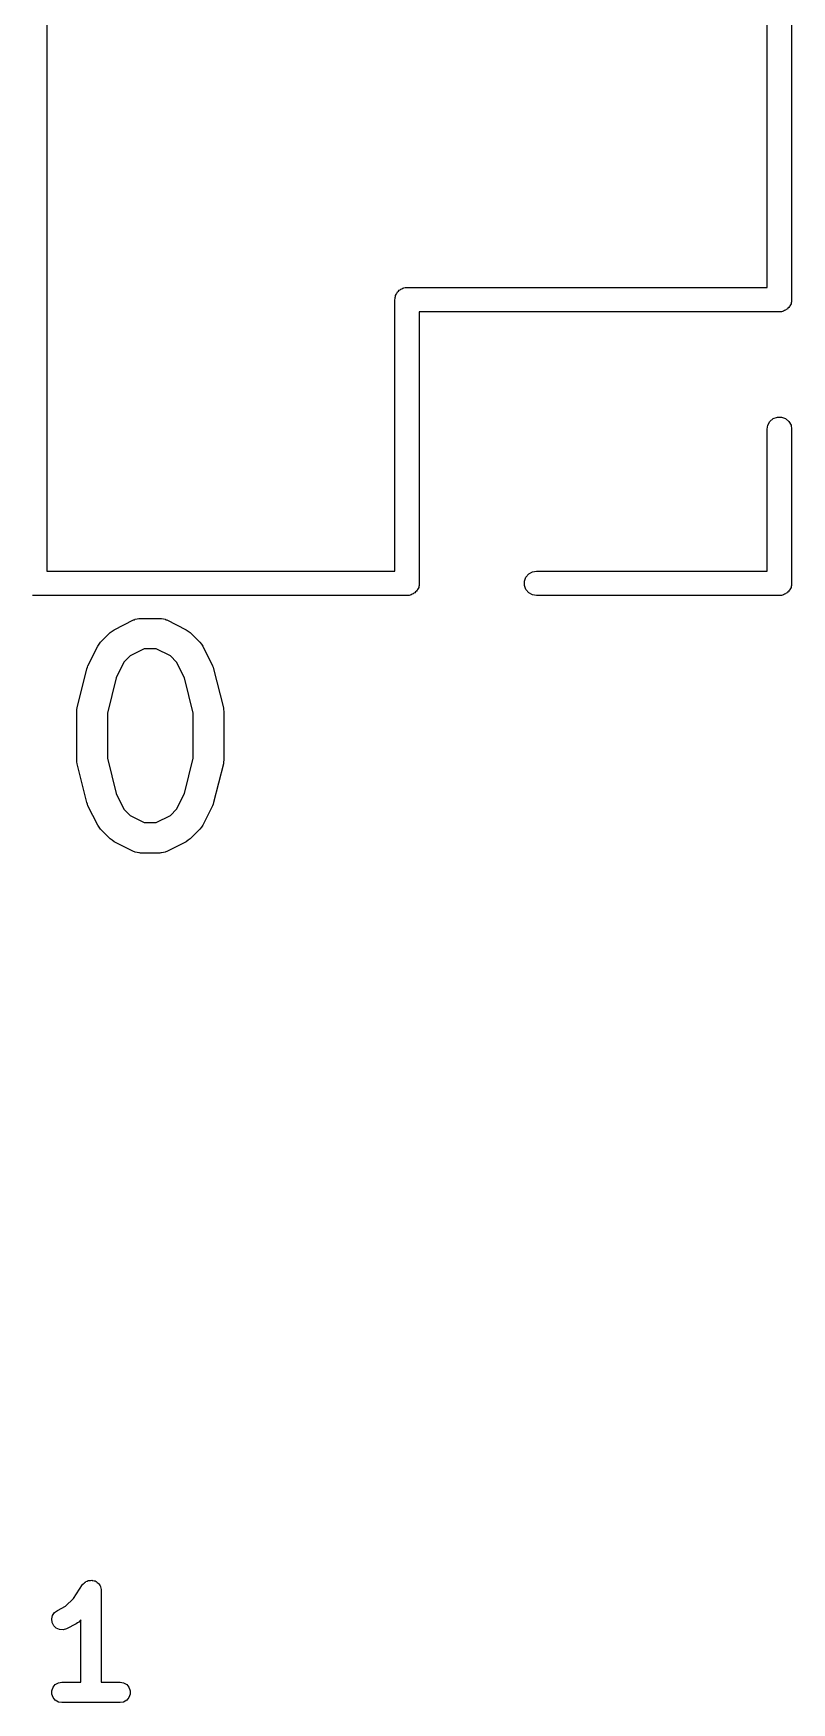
# Model space of a CAD drawing. Extents: x 83.4 to 168.1, y -157.3 to -85.4.
# Drawn here: x 140.99 to 144.71, y -102.55 to -94.37 of the extents above; entities that cross this region are included whole.
import ezdxf

# ---------------------------------------------------------------- set-up
doc = ezdxf.new("R2010")
doc.units = 0
doc.header["$MEASUREMENT"] = 0
doc.layers.add('BLACK', color=7, linetype='CONTINUOUS')

msp = doc.modelspace()

# ---------------------------------------------------------------- linework, layer by layer
at = {"layer": 'Black'}
for p, q in [((144.585, -95.6141), (144.585, -90.5341)), ((144.705, -90.4741), (144.705, -95.6741)), ((141.055, -93.9631), (141.055, -97.0041)), ((142.79, -95.6221), (142.795, -95.6203)), ((142.795, -95.6203), (142.8, -95.6177)), ((142.8, -95.6177), (142.805, -95.6168)), ((142.805, -95.6168), (142.81, -95.615)), ((142.81, -95.615), (142.815, -95.615)), ((142.815, -95.615), (142.82, -95.6141)), ((142.82, -95.6141), (144.585, -95.6141)), ((142.76, -95.6741), (142.761, -95.6689)), ((142.76, -97.0041), (142.76, -95.6741)), ((142.761, -95.6637), (142.763, -95.6587)), ((142.761, -95.6689), (142.761, -95.6637)), ((142.763, -95.6587), (142.764, -95.6536)), ((142.764, -95.6536), (142.767, -95.649)), ((142.767, -95.649), (142.768, -95.6441)), ((142.768, -95.6441), (142.772, -95.6401)), ((142.772, -95.6401), (142.774, -95.6355)), ((142.774, -95.6355), (142.778, -95.6321)), ((142.778, -95.6321), (142.782, -95.6281)), ((142.782, -95.6281), (142.786, -95.6255)), ((142.786, -95.6255), (142.79, -95.6221)), ((144.699, -95.6992), (144.697, -95.7041)), ((144.702, -95.6946), (144.699, -95.6992)), ((144.703, -95.6894), (144.702, -95.6946)), ((144.704, -95.6845), (144.703, -95.6894)), ((144.705, -95.6741), (144.704, -95.6793)), ((144.704, -95.6793), (144.704, -95.6845)), ((144.645, -95.7341), (142.88, -95.7341)), ((142.88, -95.7341), (142.88, -97.0641)), ((144.65, -95.7332), (144.645, -95.7341)), ((144.656, -95.7332), (144.65, -95.7332)), ((144.661, -95.7314), (144.656, -95.7332)), ((144.666, -95.7305), (144.661, -95.7314)), ((144.67, -95.7278), (144.666, -95.7305)), ((144.675, -95.726), (144.67, -95.7278)), ((144.679, -95.7227), (144.675, -95.726)), ((144.684, -95.72), (144.679, -95.7227)), ((144.687, -95.716), (144.684, -95.72)), ((144.691, -95.7127), (144.687, -95.716)), ((144.694, -95.7081), (144.691, -95.7127)), ((144.697, -95.7041), (144.694, -95.7081)), ((144.589, -96.2886), (144.599, -96.2705)), ((144.599, -96.2705), (144.615, -96.2571)), ((144.615, -96.2571), (144.635, -96.25)), ((144.635, -96.25), (144.656, -96.25)), ((144.656, -96.25), (144.675, -96.2571)), ((144.675, -96.2571), (144.691, -96.2705)), ((144.691, -96.2705), (144.702, -96.2886)), ((144.585, -96.3091), (144.589, -96.2886)), ((144.585, -97.0041), (144.585, -96.3091)), ((144.702, -96.2886), (144.705, -96.3091)), ((144.705, -96.3091), (144.705, -97.0641)), ((141.055, -97.0041), (142.76, -97.0041)), ((143.417, -97.0181), (143.435, -97.0077)), ((143.435, -97.0077), (143.455, -97.0041)), ((143.455, -97.0041), (144.585, -97.0041)), ((142.872, -97.0941), (142.869, -97.0981)), ((142.874, -97.0892), (142.872, -97.0941)), ((142.877, -97.0846), (142.874, -97.0892)), ((142.878, -97.0794), (142.877, -97.0846)), ((142.879, -97.0745), (142.878, -97.0794)), ((142.88, -97.0641), (142.879, -97.0693)), ((142.879, -97.0693), (142.879, -97.0745)), ((143.396, -97.0537), (143.403, -97.0341)), ((143.396, -97.0745), (143.396, -97.0537)), ((143.403, -97.0941), (143.396, -97.0745)), ((143.403, -97.0341), (143.417, -97.0181)), ((143.417, -97.11), (143.403, -97.0941)), ((144.697, -97.0941), (144.694, -97.0981)), ((144.699, -97.0892), (144.697, -97.0941)), ((144.702, -97.0846), (144.699, -97.0892)), ((144.703, -97.0794), (144.702, -97.0846)), ((144.704, -97.0745), (144.703, -97.0794)), ((144.705, -97.0641), (144.704, -97.0693)), ((144.704, -97.0693), (144.704, -97.0745)), ((140.99, -97.1232), (140.985, -97.1232)), ((140.995, -97.1241), (140.99, -97.1232)), ((142.82, -97.1241), (140.995, -97.1241)), ((142.825, -97.1232), (142.82, -97.1241)), ((142.831, -97.1232), (142.825, -97.1232)), ((142.836, -97.1214), (142.831, -97.1232)), ((142.841, -97.1205), (142.836, -97.1214)), ((142.845, -97.1178), (142.841, -97.1205)), ((142.85, -97.116), (142.845, -97.1178)), ((142.854, -97.1127), (142.85, -97.116)), ((142.859, -97.11), (142.854, -97.1127)), ((142.862, -97.106), (142.859, -97.11)), ((142.866, -97.1027), (142.862, -97.106)), ((142.869, -97.0981), (142.866, -97.1027)), ((143.435, -97.1205), (143.417, -97.11)), ((143.455, -97.1241), (143.435, -97.1205)), ((144.645, -97.1241), (143.455, -97.1241)), ((144.65, -97.1232), (144.645, -97.1241)), ((144.656, -97.1232), (144.65, -97.1232)), ((144.661, -97.1214), (144.656, -97.1232)), ((144.666, -97.1205), (144.661, -97.1214)), ((144.67, -97.1178), (144.666, -97.1205)), ((144.675, -97.116), (144.67, -97.1178)), ((144.679, -97.1127), (144.675, -97.116)), ((144.684, -97.11), (144.679, -97.1127)), ((144.687, -97.106), (144.684, -97.11)), ((144.691, -97.1027), (144.687, -97.106)), ((144.694, -97.0981), (144.691, -97.1027)), ((141.385, -97.2914), (141.48, -97.2438)), ((141.48, -97.2438), (141.484, -97.2425)), ((141.484, -97.2425), (141.488, -97.2404)), ((141.488, -97.2404), (141.497, -97.2389)), ((141.497, -97.2389), (141.505, -97.2364)), ((141.505, -97.2364), (141.509, -97.2366)), ((141.509, -97.2366), (141.514, -97.2359)), ((141.514, -97.2359), (141.609, -97.2359)), ((141.609, -97.2359), (141.613, -97.2366)), ((141.613, -97.2366), (141.617, -97.2364)), ((141.617, -97.2364), (141.626, -97.2389)), ((141.626, -97.2389), (141.635, -97.2404)), ((141.635, -97.2404), (141.638, -97.2426)), ((141.638, -97.2426), (141.642, -97.2438)), ((141.642, -97.2438), (141.738, -97.2914)), ((141.318, -97.3531), (141.365, -97.3055)), ((141.365, -97.3055), (141.375, -97.2986)), ((141.375, -97.2986), (141.385, -97.2914)), ((141.738, -97.2914), (141.747, -97.2986)), ((141.747, -97.2986), (141.757, -97.3055)), ((141.757, -97.3055), (141.805, -97.3531)), ((141.256, -97.4678), (141.304, -97.3726)), ((141.304, -97.3726), (141.311, -97.3629)), ((141.311, -97.3629), (141.318, -97.3531)), ((141.463, -97.4201), (141.432, -97.4505)), ((141.531, -97.3859), (141.463, -97.4201)), ((141.591, -97.3859), (141.531, -97.3859)), ((141.66, -97.4201), (141.591, -97.3859)), ((141.69, -97.4505), (141.66, -97.4201)), ((141.805, -97.3531), (141.812, -97.3629)), ((141.812, -97.3629), (141.819, -97.3726)), ((141.819, -97.3726), (141.866, -97.4678)), ((141.203, -97.6736), (141.25, -97.4832)), ((141.25, -97.4832), (141.254, -97.4757)), ((141.254, -97.4757), (141.256, -97.4678)), ((141.432, -97.4505), (141.394, -97.5275)), ((141.729, -97.5275), (141.69, -97.4505)), ((141.866, -97.4678), (141.869, -97.4757)), ((141.869, -97.4757), (141.872, -97.4832)), ((141.872, -97.4832), (141.92, -97.6736)), ((141.394, -97.5275), (141.351, -97.7011)), ((141.772, -97.7011), (141.729, -97.5275)), ((141.201, -97.6918), (141.202, -97.6828)), ((141.201, -97.9299), (141.201, -97.6918)), ((141.202, -97.6828), (141.203, -97.6736)), ((141.351, -97.7011), (141.351, -97.9207)), ((141.772, -97.9207), (141.772, -97.7011)), ((141.92, -97.6736), (141.92, -97.6828)), ((141.92, -97.6828), (141.922, -97.6918)), ((141.922, -97.6918), (141.922, -97.9299)), ((141.202, -97.9389), (141.201, -97.9299)), ((141.203, -97.9481), (141.202, -97.9389)), ((141.25, -98.1386), (141.203, -97.9481)), ((141.351, -97.9207), (141.394, -98.0942)), ((141.729, -98.0942), (141.772, -97.9207)), ((141.92, -97.9481), (141.872, -98.1386)), ((141.922, -97.9299), (141.92, -97.9389)), ((141.92, -97.9389), (141.92, -97.9481)), ((141.254, -98.1461), (141.25, -98.1386)), ((141.256, -98.1539), (141.254, -98.1461)), ((141.304, -98.2492), (141.256, -98.1539)), ((141.394, -98.0942), (141.432, -98.1712)), ((141.69, -98.1712), (141.729, -98.0942)), ((141.866, -98.1539), (141.819, -98.2492)), ((141.869, -98.1461), (141.866, -98.1539)), ((141.872, -98.1386), (141.869, -98.1461)), ((141.432, -98.1712), (141.463, -98.2016)), ((141.463, -98.2016), (141.531, -98.2359)), ((141.531, -98.2359), (141.591, -98.2359)), ((141.591, -98.2359), (141.66, -98.2016)), ((141.66, -98.2016), (141.69, -98.1712)), ((141.311, -98.2588), (141.304, -98.2492)), ((141.318, -98.2687), (141.311, -98.2588)), ((141.365, -98.3163), (141.318, -98.2687)), ((141.375, -98.3232), (141.365, -98.3163)), ((141.757, -98.3163), (141.747, -98.3232)), ((141.805, -98.2687), (141.757, -98.3163)), ((141.812, -98.2588), (141.805, -98.2687)), ((141.819, -98.2492), (141.812, -98.2588)), ((141.385, -98.3303), (141.375, -98.3232)), ((141.48, -98.3779), (141.385, -98.3303)), ((141.484, -98.3792), (141.48, -98.3779)), ((141.488, -98.3813), (141.484, -98.3792)), ((141.497, -98.3829), (141.488, -98.3813)), ((141.505, -98.3854), (141.497, -98.3829)), ((141.509, -98.3851), (141.505, -98.3854)), ((141.514, -98.3859), (141.509, -98.3851)), ((141.609, -98.3859), (141.514, -98.3859)), ((141.613, -98.3851), (141.609, -98.3859)), ((141.617, -98.3854), (141.613, -98.3851)), ((141.626, -98.3829), (141.617, -98.3854)), ((141.635, -98.3813), (141.626, -98.3829)), ((141.638, -98.3792), (141.635, -98.3813)), ((141.642, -98.3779), (141.638, -98.3792)), ((141.738, -98.3303), (141.642, -98.3779)), ((141.747, -98.3232), (141.738, -98.3303)), ((141.185, -102.039), (141.23, -101.971)), ((141.23, -101.971), (141.232, -101.969)), ((141.232, -101.969), (141.233, -101.967)), ((141.233, -101.967), (141.238, -101.963)), ((141.238, -101.963), (141.242, -101.959)), ((141.242, -101.959), (141.244, -101.958)), ((141.244, -101.958), (141.246, -101.956)), ((141.246, -101.956), (141.252, -101.954)), ((141.252, -101.954), (141.257, -101.951)), ((141.257, -101.951), (141.26, -101.951)), ((141.26, -101.951), (141.263, -101.95)), ((141.263, -101.95), (141.269, -101.95)), ((141.269, -101.95), (141.275, -101.949)), ((141.275, -101.949), (141.277, -101.95)), ((141.277, -101.95), (141.28, -101.95)), ((141.28, -101.95), (141.286, -101.952)), ((141.286, -101.952), (141.291, -101.953)), ((141.291, -101.953), (141.294, -101.955)), ((141.294, -101.955), (141.296, -101.956)), ((141.296, -101.956), (141.301, -101.96)), ((141.301, -101.96), (141.306, -101.963)), ((141.306, -101.963), (141.307, -101.965)), ((141.307, -101.965), (141.31, -101.967)), ((141.31, -101.967), (141.313, -101.972)), ((141.313, -101.972), (141.316, -101.977)), ((141.316, -101.977), (141.317, -101.98)), ((141.317, -101.98), (141.318, -101.982)), ((141.318, -101.982), (141.319, -101.988)), ((141.319, -101.988), (141.321, -101.994)), ((141.321, -101.994), (141.321, -101.996)), ((141.321, -101.996), (141.321, -101.999)), ((141.321, -101.999), (141.321, -102.449)), ((141.106, -102.097), (141.146, -102.077)), ((141.146, -102.077), (141.185, -102.039)), ((141.079, -102.139), (141.083, -102.122)), ((141.081, -102.156), (141.079, -102.139)), ((141.088, -102.172), (141.081, -102.156)), ((141.083, -102.122), (141.092, -102.108)), ((141.092, -102.108), (141.106, -102.097)), ((141.198, -102.163), (141.151, -102.187)), ((141.205, -102.158), (141.198, -102.163)), ((141.211, -102.154), (141.205, -102.158)), ((141.221, -102.144), (141.211, -102.154)), ((141.221, -102.449), (141.221, -102.144)), ((141.101, -102.184), (141.088, -102.172)), ((141.117, -102.191), (141.101, -102.184)), ((141.134, -102.192), (141.117, -102.191)), ((141.151, -102.187), (141.134, -102.192)), ((141.079, -102.491), (141.085, -102.474)), ((141.079, -102.508), (141.079, -102.491)), ((141.085, -102.474), (141.096, -102.461)), ((141.096, -102.461), (141.111, -102.452)), ((141.111, -102.452), (141.128, -102.449)), ((141.128, -102.449), (141.221, -102.449)), ((141.321, -102.449), (141.414, -102.449)), ((141.414, -102.449), (141.431, -102.452)), ((141.431, -102.452), (141.446, -102.461)), ((141.446, -102.461), (141.457, -102.474)), ((141.457, -102.474), (141.463, -102.491)), ((141.463, -102.491), (141.463, -102.508)), ((141.085, -102.524), (141.079, -102.508)), ((141.096, -102.537), (141.085, -102.524)), ((141.111, -102.546), (141.096, -102.537)), ((141.128, -102.549), (141.111, -102.546)), ((141.414, -102.549), (141.128, -102.549)), ((141.431, -102.546), (141.414, -102.549)), ((141.446, -102.537), (141.431, -102.546)), ((141.457, -102.524), (141.446, -102.537)), ((141.463, -102.508), (141.457, -102.524))]:
    msp.add_line(p, q, dxfattribs=at)

doc.saveas('drawing.dxf')
